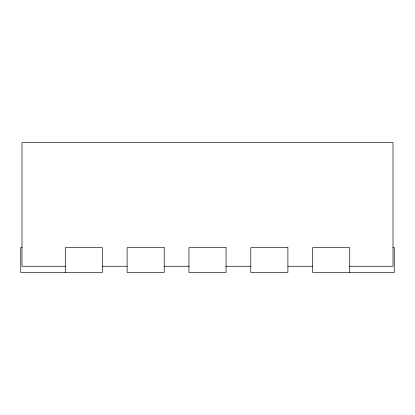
<?xml version="1.0" encoding="UTF-8"?>
<svg xmlns="http://www.w3.org/2000/svg" width="415" height="415" viewBox="0 0 415 415"><rect width="100%" height="100%" fill="white"/><g stroke="black" fill="none" stroke-linecap="round" stroke-linejoin="round"><path stroke-width="0.62" d="M22.031 247.693L20.75 247.693L20.75 272.432L102.375 272.432L102.375 247.693L65.274 247.693L65.274 272.432M393.015 247.693L394.25 247.693L394.25 272.432L312.625 272.432L312.625 247.693L349.726 247.693L349.726 272.432M65.373 266.248L21.985 266.248L21.985 142.568L393.015 142.568L393.015 266.248L349.326 266.248M102.277 266.248L127.109 266.248M164.216 266.248L189.048 266.248M225.952 266.248L250.785 266.248M287.891 266.248L312.723 266.248M164.216 247.693L127.109 247.693L127.109 272.432L164.216 272.432L164.216 247.693M226.051 247.693L188.95 247.693L188.95 272.432L226.051 272.432L226.051 247.693M287.891 247.693L250.785 247.693L250.785 272.432L287.891 272.432L287.891 247.693"/></g></svg>
